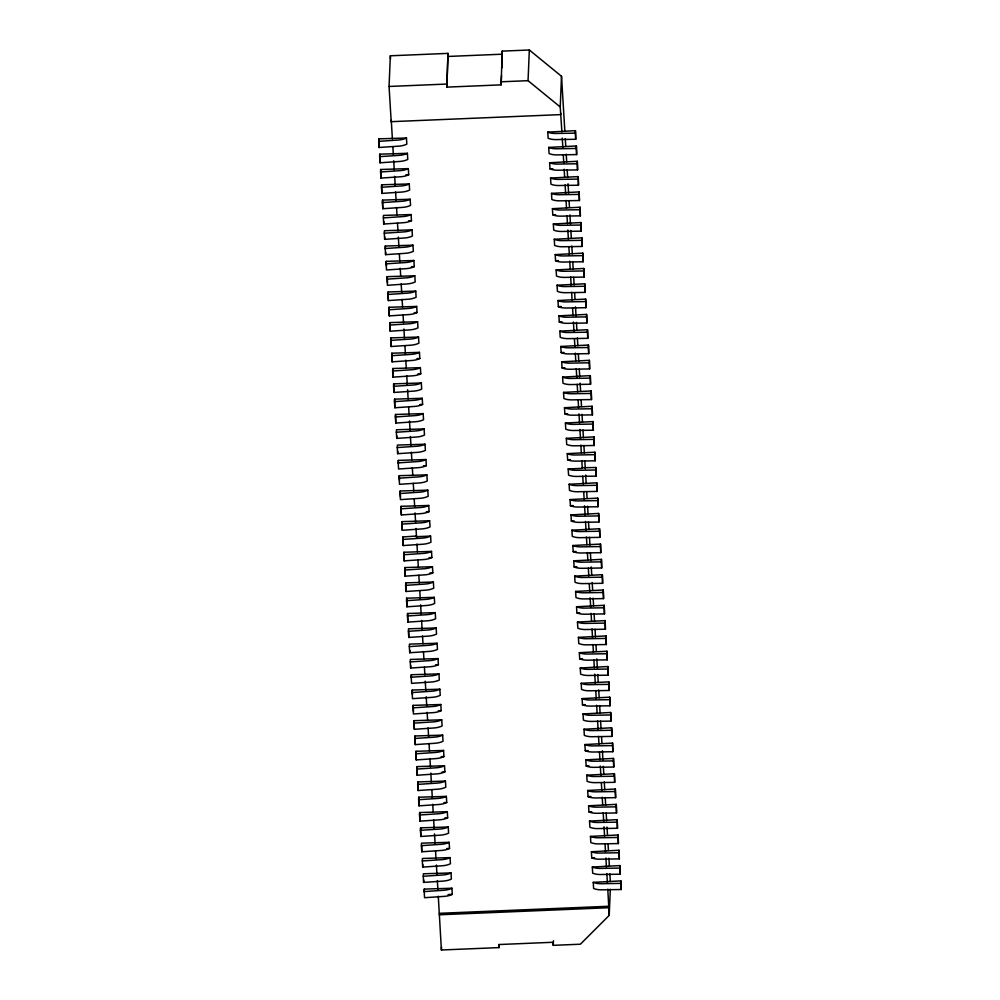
<?xml version="1.0" encoding="UTF-8"?>
<svg xmlns="http://www.w3.org/2000/svg" width="1000" height="1000" viewBox="0 0 1000 1000"><rect width="100%" height="100%" fill="white"/><g stroke="black" fill="none" stroke-linecap="round" stroke-linejoin="round"><path stroke-width="1.5" d="M378.713 141.35L378.825 138.863L406.463 138L406.838 144.125A11.887 5.1 -3.5 0 1 398.638 146.163L379.087 147.475L378.713 141.35L398.263 140.037A11.887 5.1 -3.5 0 0 406.463 138M379.087 147.475L378.825 138.863M379.65 156.662L379.75 154.175L407.4 153.312L407.762 159.438A11.887 5.1 -3.5 0 1 399.562 161.462L380.012 162.787L379.65 156.662L399.2 155.338A11.887 5.1 -3.5 0 0 407.4 153.312M380.012 162.787L379.75 154.175M380.575 171.975L380.675 169.488L408.325 168.625L408.7 174.75A11.887 5.1 -3.5 0 1 400.5 176.775L380.95 178.088L380.575 171.975L400.125 170.65A11.887 5.1 -3.5 0 0 408.325 168.625M380.95 178.088L380.675 169.488M381.5 187.275L381.613 184.788L409.25 183.938L409.625 190.062A11.887 5.1 -3.5 0 1 401.425 192.087L381.875 193.4L381.5 187.275L401.05 185.963A11.887 5.1 -3.5 0 0 409.25 183.938M381.875 193.4L381.613 184.788M382.425 202.587L382.537 200.1L410.175 199.25L410.55 205.375A11.887 5.1 -3.5 0 1 402.35 207.4L382.8 208.713L382.425 202.587L401.975 201.275A11.887 5.1 -3.5 0 0 410.175 199.25M382.8 208.713L382.537 200.1M383.363 217.9L383.462 215.413L411.112 214.562L411.475 220.688A11.887 5.1 -3.5 0 1 403.275 222.712L383.725 224.025L383.363 217.9L402.912 216.588A11.887 5.1 -3.5 0 0 411.112 214.562M560.75 113.15L560.7 114.612L391.2 121.675L389.062 86.463L390.35 55.788L447.975 53.388L446.875 87.125L501.112 84.862L501.5 75.662M383.725 224.025L383.837 221.537M384.288 233.212L384.387 230.725L412.038 229.875L412.4 236A11.887 5.1 -3.5 0 1 404.212 238.025L384.663 239.338L384.288 233.212L403.837 231.9A11.887 5.1 -3.5 0 0 412.038 229.875M384.663 239.338L384.762 236.85M385.213 248.525L385.312 246.038L412.962 245.175L413.338 251.3A11.887 5.1 -3.5 0 1 405.138 253.337L385.588 254.65L385.213 248.525L404.762 247.213A11.887 5.1 -3.5 0 0 412.962 245.175M385.588 254.65L385.688 252.162M391.2 121.675L391.262 120.213L392.388 138.912M386.138 263.837L386.25 261.35L413.888 260.487L414.263 266.613A11.887 5.1 -3.5 0 1 406.062 268.65L386.512 269.962L386.138 263.837L405.688 262.525A11.887 5.1 -3.5 0 0 413.888 260.487M387.075 279.15L387.175 276.663L414.812 275.8L415.188 281.925A11.887 5.1 -3.5 0 1 406.987 283.95L387.438 285.275L387.075 279.15L406.625 277.825A11.887 5.1 -3.5 0 0 414.812 275.8M388 294.462L388.1 291.975L415.75 291.112L416.112 297.238A11.887 5.1 -3.5 0 1 407.912 299.262L388.375 300.575L388 294.462L407.55 293.137A11.887 5.1 -3.5 0 0 415.75 291.112M388.375 300.575L388.1 291.975M388.925 309.762L389.025 307.275L416.675 306.425L417.05 312.55A11.887 5.1 -3.5 0 1 408.85 314.575L389.3 315.887L388.925 309.762L408.475 308.45A11.887 5.1 -3.5 0 0 416.675 306.425M389.3 315.887L389.025 307.275M389.85 325.075L389.963 322.587L417.6 321.737L417.975 327.863A11.887 5.1 -3.5 0 1 409.775 329.888L390.225 331.2L389.85 325.075L409.4 323.762A11.887 5.1 -3.5 0 0 417.6 321.737M390.225 331.2L389.963 322.587M390.788 340.387L390.887 337.9L418.525 337.05L418.9 343.175A11.887 5.1 -3.5 0 1 410.7 345.2L391.15 346.512L390.788 340.387L410.325 339.075A11.887 5.1 -3.5 0 0 418.525 337.05M391.15 346.512L390.887 337.9M391.712 355.7L391.812 353.212L419.462 352.362L419.825 358.488A11.887 5.1 -3.5 0 1 411.625 360.513L392.075 361.825L391.712 355.7L411.262 354.387A11.887 5.1 -3.5 0 0 419.462 352.362M392.075 361.825L391.812 353.212M392.638 371.012L392.738 368.525L420.387 367.663L420.763 373.787A11.887 5.1 -3.5 0 1 412.562 375.825L393.013 377.137L392.638 371.012L412.188 369.7A11.887 5.1 -3.5 0 0 420.387 367.663M393.013 377.137L392.738 368.525M393.562 386.325L393.675 383.837L421.312 382.975L421.688 389.1A11.887 5.1 -3.5 0 1 413.488 391.138L393.938 392.45L393.562 386.325L413.113 385.012A11.887 5.1 -3.5 0 0 421.312 382.975M393.938 392.45L393.675 383.837M394.487 401.637L394.6 399.15L422.238 398.288L422.612 404.412A11.887 5.1 -3.5 0 1 414.412 406.438L394.862 407.762L394.487 401.637L414.038 400.312A11.887 5.1 -3.5 0 0 422.238 398.288M394.862 407.762L394.6 399.15M395.425 416.95L395.525 414.462L423.175 413.6L423.537 419.725A11.887 5.1 -3.5 0 1 415.337 421.75L395.788 423.062L395.425 416.95L414.975 415.625A11.887 5.1 -3.5 0 0 423.175 413.6M395.788 423.062L395.525 414.462M396.35 432.25L396.45 429.762L424.1 428.913L424.475 435.037A11.887 5.1 -3.5 0 1 416.275 437.062L396.725 438.375L396.35 432.25L415.9 430.938A11.887 5.1 -3.5 0 0 424.1 428.913M396.725 438.375L396.825 435.887M397.275 447.562L397.388 445.075L425.025 444.225L425.4 450.35A11.887 5.1 -3.5 0 1 417.2 452.375L397.65 453.688L397.275 447.562L416.825 446.25A11.887 5.1 -3.5 0 0 425.025 444.225M397.65 453.688L397.75 451.2M398.2 462.875L398.312 460.387L425.95 459.538L426.325 465.662A11.887 5.1 -3.5 0 1 418.125 467.688L398.575 469L398.2 462.875L417.75 461.562A11.887 5.1 -3.5 0 0 425.95 459.538M399.137 478.188L399.237 475.7L426.887 474.85L427.25 480.975A11.887 5.1 -3.5 0 1 419.05 483L399.5 484.312L399.137 478.188L418.688 476.875A11.887 5.1 -3.5 0 0 426.887 474.85M400.062 493.5L400.163 491.012L427.812 490.15L428.175 496.275A11.887 5.1 -3.5 0 1 419.988 498.312L400.438 499.625L400.062 493.5L419.613 492.188A11.887 5.1 -3.5 0 0 427.812 490.15M400.988 508.812L401.087 506.325L428.738 505.462L429.113 511.587A11.887 5.1 -3.5 0 1 420.913 513.625L401.362 514.938L400.988 508.812L420.538 507.5A11.887 5.1 -3.5 0 0 428.738 505.462M401.362 514.938L401.087 506.325M401.912 524.125L402.025 521.638L429.663 520.775L430.037 526.9A11.887 5.1 -3.5 0 1 421.838 528.925L402.287 530.25L401.912 524.125L421.463 522.8A11.887 5.1 -3.5 0 0 429.663 520.775M402.287 530.25L402.025 521.638M416.5 536.675L430.588 536.087L430.962 542.212A11.887 5.1 -3.5 0 1 422.762 544.237L403.212 545.55L402.95 536.95L416.525 536.038M403.212 545.55L402.95 536.95M403.775 554.738L403.875 552.25L431.525 551.4L431.887 557.525A11.887 5.1 -3.5 0 1 423.688 559.55L404.137 560.862L403.775 554.738L423.325 553.425A11.887 5.1 -3.5 0 0 431.525 551.4M404.137 560.862L403.875 552.25M404.7 570.05L404.8 567.562L432.45 566.712L432.825 572.837A11.887 5.1 -3.5 0 1 424.625 574.862L405.075 576.175L404.7 570.05L424.25 568.737A11.887 5.1 -3.5 0 0 432.45 566.712M405.075 576.175L404.8 567.562M405.625 585.363L405.737 582.875L433.375 582.025L433.75 588.15A11.887 5.1 -3.5 0 1 425.55 590.175L406 591.487L405.625 585.363L425.175 584.05A11.887 5.1 -3.5 0 0 433.375 582.025M406 591.487L405.737 582.875M406.562 600.675L406.662 598.188L434.3 597.337L434.675 603.45A11.887 5.1 -3.5 0 1 426.475 605.487L406.925 606.8L406.562 600.675L426.1 599.362A11.887 5.1 -3.5 0 0 434.3 597.337M406.925 606.8L406.662 598.188M407.488 615.988L407.587 613.5L435.238 612.638L435.6 618.763A11.887 5.1 -3.5 0 1 427.4 620.8L407.85 622.112L407.488 615.988L427.038 614.675A11.887 5.1 -3.5 0 0 435.238 612.638M407.85 622.112L407.587 613.5M408.413 631.3L408.512 628.812L436.163 627.95L436.538 634.075A11.887 5.1 -3.5 0 1 428.338 636.112L408.787 637.425L408.413 631.3L427.962 629.987A11.887 5.1 -3.5 0 0 436.163 627.95M408.787 637.425L408.7 631.875M409.338 646.612L409.45 644.125L437.088 643.263L437.463 649.388A11.887 5.1 -3.5 0 1 429.263 651.413L409.712 652.738L409.338 646.612L428.888 645.288A11.887 5.1 -3.5 0 0 437.088 643.263M409.712 652.738L409.812 650.25M410.262 661.925L410.375 659.438L438.013 658.575L438.387 664.7A11.887 5.1 -3.5 0 1 430.188 666.725L410.637 668.037L410.262 661.925L429.812 660.6A11.887 5.1 -3.5 0 0 438.013 658.575M410.637 668.037L410.737 665.55M411.2 677.225L411.3 674.737L438.95 673.888L439.312 680.013A11.887 5.1 -3.5 0 1 431.112 682.038L411.562 683.35L411.2 677.225L430.75 675.913A11.887 5.1 -3.5 0 0 438.95 673.888M412.125 692.537L412.225 690.05L439.875 689.2L440.238 695.325A11.887 5.1 -3.5 0 1 432.05 697.35L412.5 698.662L412.125 692.537L431.675 691.225A11.887 5.1 -3.5 0 0 439.875 689.2M413.05 707.85L413.15 705.362L440.8 704.513L441.175 710.638A11.887 5.1 -3.5 0 1 432.975 712.663L413.425 713.975L413.05 707.85L432.6 706.538A11.887 5.1 -3.5 0 0 440.8 704.513M413.975 723.162L414.087 720.675L441.725 719.825L442.1 725.938A11.887 5.1 -3.5 0 1 433.9 727.975L414.35 729.287L413.975 723.162L433.525 721.85A11.887 5.1 -3.5 0 0 441.725 719.825M414.35 729.287L414.087 720.675M414.913 738.475L415.012 735.987L442.663 735.125L443.025 741.25A11.887 5.1 -3.5 0 1 434.825 743.288L415.275 744.6L414.913 738.475L434.462 737.163A11.887 5.1 -3.5 0 0 442.663 735.125M415.275 744.6L415.012 735.987M415.838 753.787L415.938 751.3L443.587 750.438L443.95 756.562A11.887 5.1 -3.5 0 1 435.75 758.6L416.213 759.912L415.838 753.787L435.387 752.475A11.887 5.1 -3.5 0 0 443.587 750.438M416.213 759.912L415.938 751.3M416.763 769.1L416.863 766.612L444.513 765.75L444.888 771.875A11.887 5.1 -3.5 0 1 436.688 773.9L417.137 775.225L416.763 769.1L436.312 767.775A11.887 5.1 -3.5 0 0 444.513 765.75M417.137 775.225L416.863 766.612M446.875 87.125L447.975 53.388M417.688 784.412L417.8 781.925L445.438 781.062L445.812 787.188A11.887 5.1 -3.5 0 1 437.612 789.212L418.062 790.525L417.688 784.412L437.238 783.088A11.887 5.1 -3.5 0 0 445.438 781.062M418.062 790.525L417.8 781.925M418.625 799.712L418.725 797.225L446.362 796.375L446.737 802.5A11.887 5.1 -3.5 0 1 438.537 804.525L418.988 805.837L418.625 799.712L438.175 798.4A11.887 5.1 -3.5 0 0 446.362 796.375M418.988 805.837L418.725 797.225M419.55 815.025L419.65 812.537L447.3 811.688L447.663 817.812A11.887 5.1 -3.5 0 1 439.462 819.837L419.913 821.15L419.55 815.025L439.1 813.713A11.887 5.1 -3.5 0 0 447.3 811.688M419.913 821.15L419.65 812.537M420.475 830.337L420.575 827.85L448.225 827L448.6 833.125A11.887 5.1 -3.5 0 1 440.4 835.15L420.85 836.462L420.475 830.337L440.025 829.025A11.887 5.1 -3.5 0 0 448.225 827M420.85 836.462L420.575 827.85M421.4 845.65L421.512 843.162L449.15 842.312L449.525 848.425A11.887 5.1 -3.5 0 1 441.325 850.462L421.775 851.775L421.4 845.65L440.95 844.338A11.887 5.1 -3.5 0 0 449.15 842.312M421.775 851.775L421.688 846.225M422.325 860.962L422.438 858.475L450.075 857.613L450.45 863.737A11.887 5.1 -3.5 0 1 442.25 865.775L422.7 867.087L422.325 860.962L441.875 859.65A11.887 5.1 -3.5 0 0 450.075 857.613M422.7 867.087L422.812 864.6M423.263 876.275L423.363 873.787L451.012 872.925L451.375 879.05A11.887 5.1 -3.5 0 1 443.175 881.087L423.625 882.4L423.263 876.275L442.812 874.963A11.887 5.1 -3.5 0 0 451.012 872.925M423.625 882.4L423.738 879.912M424.188 891.587L424.288 889.1L451.938 888.238L452.312 894.362A11.887 5.1 -3.5 0 1 444.113 896.388L424.562 897.712L424.188 891.587L443.738 890.263A11.887 5.1 -3.5 0 0 451.938 888.238M499.15 944.538L499.025 947.6L441.4 950L438.288 896.188M441.4 950L441.525 946.938M501.112 84.862L502.212 51.125L529.338 50L561.512 76.287L564.825 130.8M501.825 68L502.212 51.125M561.888 131.85L560.225 106.962L528.05 80.675L529.338 50M560.225 106.962L561.512 76.287M575.712 139.275L575.438 130.662L547.775 132.113L548.138 138.238A11.887 5.1 -3.5 0 0 556.2 139.588L575.712 139.275L575.438 130.662M576.638 154.588L576.375 145.975L548.7 147.425L549.075 153.55A11.887 5.1 -3.5 0 0 557.125 154.9L576.638 154.588L576.375 145.975M577.562 169.9L577.3 161.287L549.625 162.738L550 168.863A11.887 5.1 -3.5 0 0 558.062 170.212L577.562 169.9L577.3 161.287M578.488 185.212L578.225 176.6L550.562 178.05L550.925 184.175A11.887 5.1 -3.5 0 0 558.987 185.525L578.488 185.212L578.225 176.6M579.425 200.525L579.15 191.912L551.487 193.363L551.85 199.488A11.887 5.1 -3.5 0 0 559.913 200.837L579.425 200.525L579.15 191.912M580.35 215.837L580.087 207.225L552.413 208.675L552.788 214.8A11.887 5.1 -3.5 0 0 560.837 216.15L580.35 215.837L580.087 207.225M581.275 231.15L581.013 222.537L553.337 223.975L553.713 230.1A11.887 5.1 -3.5 0 0 561.775 231.462L581.275 231.15L581.013 222.537M582.2 246.45L581.938 237.838L554.263 239.288L554.637 245.413A11.887 5.1 -3.5 0 0 562.7 246.762L582.2 246.45L581.938 237.838M610.312 889.3L609.225 915.375L580.388 944.212L553.263 945.337L553.462 940.738M583.138 261.762L582.863 253.15L555.2 254.6L555.562 260.725A11.887 5.1 -3.5 0 0 563.625 262.075L583.138 261.762L582.863 253.15M584.062 277.075L583.787 268.463L556.125 269.913L556.5 276.038A11.887 5.1 -3.5 0 0 564.55 277.387L584.062 277.075L583.787 268.463M584.987 292.387L584.725 283.775L557.05 285.225L557.425 291.35A11.887 5.1 -3.5 0 0 565.475 292.7L584.987 292.387L584.725 283.775M585.913 307.7L585.65 299.088L557.975 300.538L558.35 306.663A11.887 5.1 -3.5 0 0 566.413 308.012L585.913 307.7L585.65 299.088M586.85 323.013L586.575 314.4L558.913 315.85L559.275 321.975A11.887 5.1 -3.5 0 0 567.337 323.325L586.85 323.013L586.575 314.4M587.775 338.325L587.5 329.712L559.837 331.163L560.212 337.287A11.887 5.1 -3.5 0 0 568.263 338.638L587.775 338.325L587.5 329.712M582.288 468.363L582.312 467.725L595.862 467.512L596.125 476.112L576.613 476.438A11.887 5.1 -3.5 0 1 568.562 475.075L568.188 468.95L582.288 468.363L581.812 460.625M588.7 353.638L588.438 345.025L560.763 346.463L561.138 352.587A11.887 5.1 -3.5 0 0 569.188 353.95L588.7 353.638L588.438 345.025M589.625 368.938L589.362 360.325L561.688 361.775L562.062 367.9A11.887 5.1 -3.5 0 0 570.125 369.25L589.625 368.938L589.362 360.325M590.55 384.25L590.288 375.637L562.625 377.088L562.987 383.212A11.887 5.1 -3.5 0 0 571.05 384.562L590.55 384.25L590.288 375.637M591.487 399.562L591.213 390.95L563.55 392.4L563.913 398.525A11.887 5.1 -3.5 0 0 571.975 399.875L591.487 399.562L591.213 390.95M592.413 414.875L592.15 406.262L564.475 407.713L564.85 413.837A11.887 5.1 -3.5 0 0 572.9 415.188L592.413 414.875L592.15 406.262M593.337 430.188L593.075 421.575L565.4 423.025L565.775 429.15A11.887 5.1 -3.5 0 0 573.837 430.5L593.337 430.188L593.075 421.575M594.263 445.5L594 436.887L566.325 438.338L566.7 444.462A11.887 5.1 -3.5 0 0 574.763 445.812L594.263 445.5L594 436.887M595.2 460.812L594.925 452.2L567.263 453.65L567.625 459.775A11.887 5.1 -3.5 0 0 575.688 461.125L595.2 460.812L594.925 452.2M596.125 476.112L595.862 467.512M597.05 491.425L596.788 482.812L569.113 484.263L569.487 490.387A11.887 5.1 -3.5 0 0 577.537 491.737L597.05 491.425L596.788 482.812M597.975 506.737L597.712 498.125L570.037 499.575L570.413 505.7A11.887 5.1 -3.5 0 0 578.475 507.05L597.975 506.737L597.712 498.125M598.913 522.05L598.638 513.438L570.975 514.888L571.337 521.013A11.887 5.1 -3.5 0 0 579.4 522.362L598.913 522.05L598.638 513.438M599.837 537.362L599.562 528.75L571.9 530.2L572.275 536.325A11.887 5.1 -3.5 0 0 580.325 537.675L599.837 537.362L599.562 528.75M600.763 552.675L600.5 544.062L572.825 545.513L573.2 551.638A11.887 5.1 -3.5 0 0 581.25 552.987L600.763 552.675L600.5 544.062M601.688 567.987L601.425 559.375L573.75 560.825L574.125 566.95A11.887 5.1 -3.5 0 0 582.188 568.3L601.688 567.987L601.425 559.375M602.612 583.3L602.35 574.688L574.688 576.138L575.05 582.263A11.887 5.1 -3.5 0 0 583.112 583.612L602.612 583.3L602.35 574.688M603.55 598.6L603.275 590L575.612 591.438L575.988 597.562A11.887 5.1 -3.5 0 0 584.038 598.925L603.55 598.6L603.275 590M604.475 613.913L604.212 605.3L576.538 606.75L576.912 612.875A11.887 5.1 -3.5 0 0 584.963 614.225L604.475 613.913L604.212 605.3M605.4 629.225L605.138 620.612L577.463 622.062L577.837 628.188A11.887 5.1 -3.5 0 0 585.9 629.538L605.4 629.225L605.138 620.612M606.325 644.538L606.062 635.925L578.4 637.375L578.763 643.5A11.887 5.1 -3.5 0 0 586.825 644.85L606.325 644.538L606.062 635.925M607.263 659.85L606.987 651.237L579.325 652.688L579.688 658.812A11.887 5.1 -3.5 0 0 587.75 660.163L607.263 659.85L606.987 651.237M608.188 675.163L607.925 666.55L580.25 668L580.625 674.125A11.887 5.1 -3.5 0 0 588.675 675.475L608.188 675.163L607.925 666.55M609.113 690.475L608.85 681.862L581.175 683.312L581.55 689.438A11.887 5.1 -3.5 0 0 589.612 690.788L609.113 690.475L608.85 681.862M610.037 705.788L609.775 697.175L582.1 698.625L582.475 704.75A11.887 5.1 -3.5 0 0 590.538 706.1L610.037 705.788L609.775 697.175M610.975 721.087L610.7 712.487L583.038 713.925L583.4 720.05A11.887 5.1 -3.5 0 0 591.462 721.413L610.975 721.087L610.7 712.487M611.9 736.4L611.625 727.788L583.962 729.237L584.338 735.362A11.887 5.1 -3.5 0 0 592.388 736.712L611.9 736.4L611.625 727.788M612.825 751.712L612.562 743.1L584.888 744.55L585.262 750.675A11.887 5.1 -3.5 0 0 593.312 752.025L612.825 751.712L612.562 743.1M613.75 767.025L613.488 758.413L585.812 759.862L586.188 765.987A11.887 5.1 -3.5 0 0 594.25 767.337L613.75 767.025L613.488 758.413M609.225 915.375L607.788 889.125M614.688 782.337L614.412 773.725L586.75 775.175L587.112 781.3A11.887 5.1 -3.5 0 0 595.175 782.65L614.688 782.337L614.412 773.725M615.612 797.65L615.337 789.038L587.675 790.487L588.05 796.612A11.887 5.1 -3.5 0 0 596.1 797.962L615.612 797.65L615.337 789.038M616.538 812.962L616.275 804.35L588.6 805.8L588.975 811.925A11.887 5.1 -3.5 0 0 597.025 813.275L616.538 812.962L616.275 804.35M617.463 828.275L617.2 819.663L589.525 821.112L589.9 827.237A11.887 5.1 -3.5 0 0 597.962 828.587L617.463 828.275L617.2 819.663M618.387 843.575L618.125 834.975L590.462 836.413L590.825 842.537A11.887 5.1 -3.5 0 0 598.888 843.9L618.387 843.575L618.125 834.975M619.325 858.888L619.05 850.275L591.388 851.725L591.763 857.85A11.887 5.1 -3.5 0 0 599.812 859.2L619.325 858.888L619.05 850.275M620.25 874.2L619.987 865.588L592.312 867.038L592.688 873.162A11.887 5.1 -3.5 0 0 600.737 874.513L620.25 874.2L619.987 865.588M621.175 889.513L620.913 880.9L593.237 882.35L593.612 888.475A11.887 5.1 -3.5 0 0 601.675 889.825L621.175 889.513L620.913 880.9M402.85 539.438L422.4 538.112A11.887 5.1 -3.5 0 0 430.588 536.087M448.162 56.45L502.4 54.188M389.062 86.463L446.688 84.062M500.925 81.8L528.05 80.675M405.875 174.862L408.7 174.75M550 168.863L552.825 168.75M408.663 220.8L411.475 220.688M552.788 214.8L555.6 214.675M411.438 266.737L414.263 266.613M555.562 260.725L558.387 260.613M414.225 312.663L417.05 312.55M558.35 306.663L561.175 306.537M559.275 321.975L562.1 321.85M417.013 358.6L419.825 358.488M561.138 352.587L563.95 352.475M417.938 373.913L420.763 373.787M562.062 367.9L564.888 367.788M419.787 404.538L422.612 404.412M564.85 413.837L567.663 413.725M423.5 465.775L426.325 465.662M567.625 459.775L570.45 459.65M426.287 511.712L429.113 511.587M570.413 505.7L573.237 505.588M571.337 521.013L574.163 520.9M429.075 557.638L431.887 557.525M573.2 551.638L576.013 551.512M430 572.95L432.825 572.837M574.125 566.95L576.95 566.825M576.912 612.875L579.725 612.762M435.562 664.812L438.387 664.7M579.688 658.812L582.513 658.7M438.35 710.75L441.175 710.638M582.475 704.75L585.3 704.625M441.138 756.688L443.95 756.562M585.262 750.675L588.075 750.562M442.062 772L444.888 771.875M586.188 765.987L589.012 765.875M443.925 802.613L446.737 802.5M588.05 796.612L590.862 796.488M444.85 817.925L447.663 817.812M588.975 811.925L591.788 811.8M446.7 848.55L449.525 848.425M591.763 857.85L594.575 857.738M448.075 894.538L452.312 894.362M439.325 913.325L608.825 906.263M439.263 914.788L608.763 907.725M575.337 133.15L555.825 133.463A11.887 5.1 -3.5 0 1 547.775 132.113M576.263 148.463L556.763 148.775A11.887 5.1 -3.5 0 1 548.7 147.425M577.188 163.775L557.688 164.088A11.887 5.1 -3.5 0 1 549.625 162.738M578.125 179.088L558.612 179.4A11.887 5.1 -3.5 0 1 550.562 178.05M579.05 194.4L559.538 194.713A11.887 5.1 -3.5 0 1 551.487 193.363M579.975 209.713L560.475 210.025A11.887 5.1 -3.5 0 1 552.413 208.675M580.9 225.025L561.4 225.338A11.887 5.1 -3.5 0 1 553.337 223.975M581.838 240.325L562.325 240.637A11.887 5.1 -3.5 0 1 554.263 239.288M582.762 255.637L563.25 255.95A11.887 5.1 -3.5 0 1 555.2 254.6M583.688 270.95L564.188 271.262A11.887 5.1 -3.5 0 1 556.125 269.913M584.612 286.262L565.112 286.575A11.887 5.1 -3.5 0 1 557.05 285.225M585.55 301.575L566.038 301.887A11.887 5.1 -3.5 0 1 557.975 300.538M586.475 316.887L566.962 317.2A11.887 5.1 -3.5 0 1 558.913 315.85M587.4 332.2L567.888 332.512A11.887 5.1 -3.5 0 1 559.837 331.163M588.325 347.512L568.825 347.825A11.887 5.1 -3.5 0 1 560.763 346.463M589.263 362.812L569.75 363.125A11.887 5.1 -3.5 0 1 561.688 361.775M590.188 378.125L570.675 378.438A11.887 5.1 -3.5 0 1 562.625 377.088M591.112 393.438L571.6 393.75A11.887 5.1 -3.5 0 1 563.55 392.4M592.038 408.75L572.537 409.062A11.887 5.1 -3.5 0 1 564.475 407.713M592.962 424.062L573.462 424.375A11.887 5.1 -3.5 0 1 565.4 423.025M593.9 439.375L574.388 439.688A11.887 5.1 -3.5 0 1 566.325 438.338M594.825 454.688L575.312 455A11.887 5.1 -3.5 0 1 567.263 453.65M595.75 470L576.25 470.312A11.887 5.1 -3.5 0 1 568.188 468.95M596.675 485.3L577.175 485.613A11.887 5.1 -3.5 0 1 569.113 484.263M597.612 500.613L578.1 500.925A11.887 5.1 -3.5 0 1 570.037 499.575M598.538 515.925L579.025 516.237A11.887 5.1 -3.5 0 1 570.975 514.888M599.462 531.237L579.963 531.55A11.887 5.1 -3.5 0 1 571.9 530.2M600.388 546.55L580.887 546.862A11.887 5.1 -3.5 0 1 572.825 545.513M601.325 561.862L581.812 562.175A11.887 5.1 -3.5 0 1 573.75 560.825M602.25 577.175L582.737 577.487A11.887 5.1 -3.5 0 1 574.688 576.138M603.175 592.487L583.663 592.8A11.887 5.1 -3.5 0 1 575.612 591.438M604.1 607.788L584.6 608.1A11.887 5.1 -3.5 0 1 576.538 606.75M605.037 623.1L585.525 623.413A11.887 5.1 -3.5 0 1 577.463 622.062M605.962 638.413L586.45 638.725A11.887 5.1 -3.5 0 1 578.4 637.375M606.888 653.725L587.375 654.038A11.887 5.1 -3.5 0 1 579.325 652.688M607.812 669.038L588.312 669.35A11.887 5.1 -3.5 0 1 580.25 668M608.737 684.35L589.237 684.663A11.887 5.1 -3.5 0 1 581.175 683.312M609.675 699.663L590.163 699.975A11.887 5.1 -3.5 0 1 582.1 698.625M610.6 714.975L591.087 715.288A11.887 5.1 -3.5 0 1 583.038 713.925M611.525 730.275L592.025 730.588A11.887 5.1 -3.5 0 1 583.962 729.237M612.45 745.588L592.95 745.9A11.887 5.1 -3.5 0 1 584.888 744.55M613.387 760.9L593.875 761.213A11.887 5.1 -3.5 0 1 585.812 759.862M614.312 776.213L594.8 776.525A11.887 5.1 -3.5 0 1 586.75 775.175M615.237 791.525L595.725 791.838A11.887 5.1 -3.5 0 1 587.675 790.487M616.163 806.838L596.663 807.15A11.887 5.1 -3.5 0 1 588.6 805.8M617.1 822.15L597.587 822.463A11.887 5.1 -3.5 0 1 589.525 821.112M618.025 837.463L598.513 837.775A11.887 5.1 -3.5 0 1 590.462 836.413M618.95 852.763L599.438 853.075A11.887 5.1 -3.5 0 1 591.388 851.725M619.875 868.075L600.375 868.388A11.887 5.1 -3.5 0 1 592.312 867.038M620.8 883.388L601.3 883.7A11.887 5.1 -3.5 0 1 593.237 882.35M565.288 138.6L565.763 146.387M566.237 154.175L566.712 161.962M567.175 169.75L567.65 177.537M568.025 183.762L568.6 193.113M569.062 200.9L569.45 207.125M569.913 214.913L570.487 224.262M570.862 230.5L571.337 238.287M571.8 246.075L572.275 253.863M572.75 261.65L573.225 269.438M573.7 277.225L574.163 285.012M574.637 292.8L575.013 299.037M575.487 306.825L576.05 316.163M576.438 322.4L576.9 330.188M577.375 337.975L577.85 345.763M578.325 353.55L578.787 361.337M579.263 369.125L579.738 376.912M580.112 383.15L580.588 390.938M581.15 400.275L581.525 406.512M582 414.3L582.475 422.088M582.95 429.875L583.413 437.663M583.888 445.45L584.362 453.237M584.837 461.025L585.3 468.812M585.688 475.05L586.15 482.837M586.725 492.175L587.1 498.413M587.575 506.2L588.038 513.987M588.513 521.775L588.987 529.562M589.462 537.35L589.938 545.138M590.4 552.925L590.875 560.712M591.25 566.95L591.725 574.738M592.2 582.525L592.675 590.312M593.138 598.1L593.612 605.887M594.087 613.675L594.562 621.462M595.025 629.25L595.5 637.038M595.975 644.825L596.35 651.062M596.825 658.85L597.388 668.188M597.762 674.425L598.237 682.212M598.713 690L599.188 697.788M599.65 705.575L600.125 713.363M600.6 721.15L601.075 728.938M601.538 736.725L601.925 742.962M602.388 750.75L602.962 760.088M603.337 766.325L603.812 774.112M604.275 781.9L604.75 789.688M605.225 797.475L605.7 805.263M606.163 813.05L606.638 820.837M607.013 827.075L607.487 834.862M608.062 844.212L608.438 850.438M608.9 858.225L609.375 866.012M609.85 873.8L610.325 881.587M562.263 138.088L562.837 147.438M563.3 155.225L563.775 163.012M564.15 169.25L564.625 177.037M565.1 184.825L565.662 194.175M566.05 200.413L566.512 208.2M566.987 216L567.463 223.787M567.837 230.012L568.4 239.363M568.875 247.162L569.35 254.95M569.725 261.175L570.2 268.975M570.675 276.762L571.237 286.112M571.613 292.35L572.087 300.138M572.562 307.925L573.038 315.712M573.413 321.95L573.975 331.3M574.45 339.087L574.925 346.875M575.3 353.113L575.775 360.9M576.237 368.7L576.812 378.038M577.188 384.275L577.663 392.062M578.138 399.862L578.6 407.65M578.987 413.875L579.55 423.225M579.925 429.462L580.487 438.812M580.875 445.05L581.337 452.837M582.762 476.213L583.225 484M583.7 491.788L584.175 499.575M584.55 505.812L585.125 515.163M585.5 521.4L586.062 530.737M586.438 536.975L586.912 544.763M587.388 552.562L587.863 560.35M588.325 568.138L588.8 575.925M589.275 583.725L589.75 591.512M590.125 597.75L590.688 607.087M591.075 613.325L591.538 621.112M592.013 628.913L592.575 638.263M592.962 644.488L593.425 652.275M593.9 660.075L594.375 667.862M594.75 674.1L595.312 683.438M595.788 691.237L596.263 699.025M596.638 705.263L597.112 713.05M597.587 720.837L598.15 730.188M598.525 736.425L599 744.212M599.475 752L599.95 759.788M600.325 766.025L600.887 775.375M601.362 783.162L601.838 790.962M602.212 797.188L602.688 804.975M603.162 812.775L603.725 822.125M604.012 826.8L604.575 836.137M605.05 843.938L605.513 851.725M605.9 857.962L606.462 867.312M606.838 873.538L607.413 882.887M553.263 945.337L553.075 942.275L498.837 944.538L499.025 947.6M390.35 55.788L390.538 58.913M392.863 146.713L393.338 154.5M393.713 160.725L394.275 170.075M394.65 176.312L395.225 185.662M395.6 191.9L396.163 201.238M396.55 207.475L397.013 215.263M397.488 223.062L397.962 230.85M398.338 237.075L398.9 246.425M399.375 254.225L399.85 262.013M400.225 268.25L400.7 276.038M401.175 283.825L401.737 293.175M402.113 299.413L402.587 307.2M403.062 314.988L403.537 322.775M403.913 329.012L404.475 338.363M404.95 346.15L405.425 353.938M405.8 360.175L406.275 367.962M406.75 375.763L407.312 385.112M407.587 389.775L408.162 399.125M408.638 406.925L409.1 414.712M409.487 420.95L410.05 430.288M410.425 436.525L410.988 445.875M411.375 452.113L411.838 459.9M412.312 467.688L412.788 475.475M413.263 483.275L413.738 491.062M414.2 498.85L414.675 506.637M415.05 512.875L415.625 522.225M416 528.462L416.562 537.812M416.938 544.038L417.413 551.825M417.887 559.625L418.363 567.413M418.837 575.2L419.3 582.987M419.775 590.788L420.25 598.575M420.625 604.812L421.188 614.163M421.575 620.388L422.137 629.738M422.512 635.975L422.987 643.763M423.462 651.55L423.925 659.338M424.4 667.138L424.875 674.925M425.25 681.162L425.825 690.512M426.2 696.737L426.763 706.087M427.137 712.325L427.612 720.113M428.088 727.9L428.65 737.25M429.025 743.487L429.5 751.275M429.975 759.062L430.45 766.862M430.825 773.088L431.388 782.438M431.863 790.225L432.337 798.025M432.713 804.25L433.188 812.038M433.663 819.837L434.225 829.188M434.513 833.863L435.075 843.213M435.55 851L436.012 858.787M436.4 865.025L436.962 874.375M437.337 880.6L437.912 889.95M385.312 246.038L385.5 249.1M386.25 261.35L386.525 265.938M387.175 276.663L387.55 282.787M398.312 460.387L398.5 463.45M399.237 475.7L399.513 480.288M400.163 491.012L400.538 497.137M411.3 674.737L411.488 677.8M412.225 690.05L412.512 694.65M413.15 705.362L413.525 711.488M424.288 889.1L424.475 892.163"/></g></svg>
